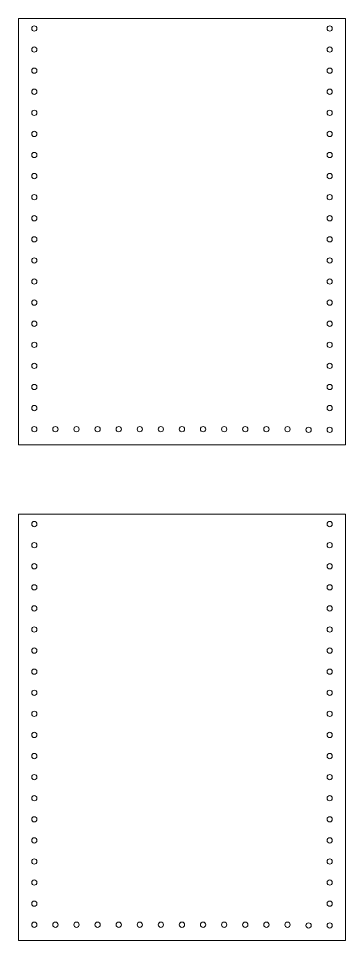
# Model space of a CAD drawing. Header units: inches. Extents: x 0 to 1200, y 0 to 800.
# Drawn here: x 143.9 to 205.9, y 437.7 to 612.6 of the extents above; entities that cross this region are included whole.
import ezdxf

# ---------------------------------------------------------------- set-up
doc = ezdxf.new("R2010")
doc.units = ezdxf.units.IN
doc.header["$MEASUREMENT"] = 0
doc.layers.add('Layer 1', color=7, linetype='Continuous')

# ---------------------------------------------------------------- blocks, each defined once
blk = doc.blocks.new('block 2')
at = {"layer": 'Layer 1', "lineweight": 0}
for points in [[(146.36, 610.69), (146.36, 610.41), (146.58, 610.19), (146.86, 610.19), (147.13, 610.19), (147.36, 610.41), (147.36, 610.69), (147.36, 610.97), (147.13, 611.19), (146.86, 611.19), (146.58, 611.19), (146.36, 610.97), (146.36, 610.69)], [(146.36, 606.69), (146.36, 606.41), (146.58, 606.19), (146.86, 606.19), (147.13, 606.19), (147.36, 606.41), (147.36, 606.69), (147.36, 606.97), (147.13, 607.19), (146.86, 607.19), (146.58, 607.19), (146.36, 606.97), (146.36, 606.69)], [(146.36, 602.69), (146.36, 602.41), (146.58, 602.19), (146.86, 602.19), (147.13, 602.19), (147.36, 602.41), (147.36, 602.69), (147.36, 602.97), (147.13, 603.19), (146.86, 603.19), (146.58, 603.19), (146.36, 602.97), (146.36, 602.69)], [(146.36, 598.69), (146.36, 598.41), (146.58, 598.19), (146.86, 598.19), (147.13, 598.19), (147.36, 598.41), (147.36, 598.69), (147.36, 598.97), (147.13, 599.19), (146.86, 599.19), (146.58, 599.19), (146.36, 598.97), (146.36, 598.69)], [(146.36, 594.69), (146.36, 594.41), (146.58, 594.19), (146.86, 594.19), (147.13, 594.19), (147.36, 594.41), (147.36, 594.69), (147.36, 594.97), (147.13, 595.19), (146.86, 595.19), (146.58, 595.19), (146.36, 594.97), (146.36, 594.69)], [(146.36, 590.69), (146.36, 590.41), (146.58, 590.19), (146.86, 590.19), (147.13, 590.19), (147.36, 590.41), (147.36, 590.69), (147.36, 590.97), (147.13, 591.19), (146.86, 591.19), (146.58, 591.19), (146.36, 590.97), (146.36, 590.69)], [(146.36, 586.69), (146.36, 586.41), (146.58, 586.19), (146.86, 586.19), (147.13, 586.19), (147.36, 586.41), (147.36, 586.69), (147.36, 586.97), (147.13, 587.19), (146.86, 587.19), (146.58, 587.19), (146.36, 586.97), (146.36, 586.69)], [(146.36, 582.69), (146.36, 582.41), (146.58, 582.19), (146.86, 582.19), (147.13, 582.19), (147.36, 582.41), (147.36, 582.69), (147.36, 582.97), (147.13, 583.19), (146.86, 583.19), (146.58, 583.19), (146.36, 582.97), (146.36, 582.69)], [(146.36, 578.69), (146.36, 578.41), (146.58, 578.19), (146.86, 578.19), (147.13, 578.19), (147.36, 578.41), (147.36, 578.69), (147.36, 578.97), (147.13, 579.19), (146.86, 579.19), (146.58, 579.19), (146.36, 578.97), (146.36, 578.69)], [(146.36, 574.69), (146.36, 574.41), (146.58, 574.19), (146.86, 574.19), (147.13, 574.19), (147.36, 574.41), (147.36, 574.69), (147.36, 574.97), (147.13, 575.19), (146.86, 575.19), (146.58, 575.19), (146.36, 574.97), (146.36, 574.69)], [(146.36, 570.69), (146.36, 570.41), (146.58, 570.19), (146.86, 570.19), (147.13, 570.19), (147.36, 570.41), (147.36, 570.69), (147.36, 570.97), (147.13, 571.19), (146.86, 571.19), (146.58, 571.19), (146.36, 570.97), (146.36, 570.69)], [(146.36, 566.69), (146.36, 566.41), (146.58, 566.19), (146.86, 566.19), (147.13, 566.19), (147.36, 566.41), (147.36, 566.69), (147.36, 566.97), (147.13, 567.19), (146.86, 567.19), (146.58, 567.19), (146.36, 566.97), (146.36, 566.69)], [(146.36, 562.69), (146.36, 562.41), (146.58, 562.19), (146.86, 562.19), (147.13, 562.19), (147.36, 562.41), (147.36, 562.69), (147.36, 562.97), (147.13, 563.19), (146.86, 563.19), (146.58, 563.19), (146.36, 562.97), (146.36, 562.69)], [(146.36, 558.69), (146.36, 558.41), (146.58, 558.19), (146.86, 558.19), (147.13, 558.19), (147.36, 558.41), (147.36, 558.69), (147.36, 558.97), (147.13, 559.19), (146.86, 559.19), (146.58, 559.19), (146.36, 558.97), (146.36, 558.69)], [(146.36, 554.69), (146.36, 554.41), (146.58, 554.19), (146.86, 554.19), (147.13, 554.19), (147.36, 554.41), (147.36, 554.69), (147.36, 554.97), (147.13, 555.19), (146.86, 555.19), (146.58, 555.19), (146.36, 554.97), (146.36, 554.69)], [(146.36, 550.69), (146.36, 550.41), (146.58, 550.19), (146.86, 550.19), (147.13, 550.19), (147.36, 550.41), (147.36, 550.69), (147.36, 550.97), (147.13, 551.19), (146.86, 551.19), (146.58, 551.19), (146.36, 550.97), (146.36, 550.69)], [(146.36, 546.69), (146.36, 546.41), (146.58, 546.19), (146.86, 546.19), (147.13, 546.19), (147.36, 546.41), (147.36, 546.69), (147.36, 546.97), (147.13, 547.19), (146.86, 547.19), (146.58, 547.19), (146.36, 546.97), (146.36, 546.69)], [(146.36, 542.69), (146.36, 542.41), (146.58, 542.19), (146.86, 542.19), (147.13, 542.19), (147.36, 542.41), (147.36, 542.69), (147.36, 542.97), (147.13, 543.19), (146.86, 543.19), (146.58, 543.19), (146.36, 542.97), (146.36, 542.69)], [(146.36, 538.69), (146.36, 538.41), (146.58, 538.19), (146.86, 538.19), (147.13, 538.19), (147.36, 538.41), (147.36, 538.69), (147.36, 538.97), (147.13, 539.19), (146.86, 539.19), (146.58, 539.19), (146.36, 538.97), (146.36, 538.69)]]:
    blk.add_open_spline(points, degree=3, knots=[0, 0, 0, 0, 1, 1, 1, 2, 2, 2, 3, 3, 3, 4, 4, 4, 4], dxfattribs=at)
blk = doc.blocks.new('block 3')
at = {"layer": 'Layer 1', "lineweight": 0}
for points in [[(202.35, 610.69), (202.35, 610.41), (202.58, 610.19), (202.85, 610.19), (203.13, 610.19), (203.35, 610.41), (203.35, 610.69), (203.35, 610.97), (203.13, 611.19), (202.85, 611.19), (202.58, 611.19), (202.35, 610.97), (202.35, 610.69)], [(202.35, 606.69), (202.35, 606.41), (202.58, 606.19), (202.85, 606.19), (203.13, 606.19), (203.35, 606.41), (203.35, 606.69), (203.35, 606.97), (203.13, 607.19), (202.85, 607.19), (202.58, 607.19), (202.35, 606.97), (202.35, 606.69)], [(202.35, 602.69), (202.35, 602.41), (202.58, 602.19), (202.85, 602.19), (203.13, 602.19), (203.35, 602.41), (203.35, 602.69), (203.35, 602.97), (203.13, 603.19), (202.85, 603.19), (202.58, 603.19), (202.35, 602.97), (202.35, 602.69)], [(202.35, 598.69), (202.35, 598.41), (202.58, 598.19), (202.85, 598.19), (203.13, 598.19), (203.35, 598.41), (203.35, 598.69), (203.35, 598.97), (203.13, 599.19), (202.85, 599.19), (202.58, 599.19), (202.35, 598.97), (202.35, 598.69)], [(202.35, 594.69), (202.35, 594.41), (202.58, 594.19), (202.85, 594.19), (203.13, 594.19), (203.35, 594.41), (203.35, 594.69), (203.35, 594.97), (203.13, 595.19), (202.85, 595.19), (202.58, 595.19), (202.35, 594.97), (202.35, 594.69)], [(202.35, 590.69), (202.35, 590.41), (202.58, 590.19), (202.85, 590.19), (203.13, 590.19), (203.35, 590.41), (203.35, 590.69), (203.35, 590.97), (203.13, 591.19), (202.85, 591.19), (202.58, 591.19), (202.35, 590.97), (202.35, 590.69)], [(202.35, 586.69), (202.35, 586.41), (202.58, 586.19), (202.85, 586.19), (203.13, 586.19), (203.35, 586.41), (203.35, 586.69), (203.35, 586.97), (203.13, 587.19), (202.85, 587.19), (202.58, 587.19), (202.35, 586.97), (202.35, 586.69)], [(202.35, 582.69), (202.35, 582.41), (202.58, 582.19), (202.85, 582.19), (203.13, 582.19), (203.35, 582.41), (203.35, 582.69), (203.35, 582.97), (203.13, 583.19), (202.85, 583.19), (202.58, 583.19), (202.35, 582.97), (202.35, 582.69)], [(202.35, 578.69), (202.35, 578.41), (202.58, 578.19), (202.85, 578.19), (203.13, 578.19), (203.35, 578.41), (203.35, 578.69), (203.35, 578.97), (203.13, 579.19), (202.85, 579.19), (202.58, 579.19), (202.35, 578.97), (202.35, 578.69)], [(202.35, 574.69), (202.35, 574.41), (202.58, 574.19), (202.85, 574.19), (203.13, 574.19), (203.35, 574.41), (203.35, 574.69), (203.35, 574.97), (203.13, 575.19), (202.85, 575.19), (202.58, 575.19), (202.35, 574.97), (202.35, 574.69)], [(202.35, 570.69), (202.35, 570.41), (202.58, 570.19), (202.85, 570.19), (203.13, 570.19), (203.35, 570.41), (203.35, 570.69), (203.35, 570.97), (203.13, 571.19), (202.85, 571.19), (202.58, 571.19), (202.35, 570.97), (202.35, 570.69)], [(202.35, 566.69), (202.35, 566.41), (202.58, 566.19), (202.85, 566.19), (203.13, 566.19), (203.35, 566.41), (203.35, 566.69), (203.35, 566.97), (203.13, 567.19), (202.85, 567.19), (202.58, 567.19), (202.35, 566.97), (202.35, 566.69)], [(202.35, 562.69), (202.35, 562.41), (202.58, 562.19), (202.85, 562.19), (203.13, 562.19), (203.35, 562.41), (203.35, 562.69), (203.35, 562.97), (203.13, 563.19), (202.85, 563.19), (202.58, 563.19), (202.35, 562.97), (202.35, 562.69)], [(202.35, 558.69), (202.35, 558.41), (202.58, 558.19), (202.85, 558.19), (203.13, 558.19), (203.35, 558.41), (203.35, 558.69), (203.35, 558.97), (203.13, 559.19), (202.85, 559.19), (202.58, 559.19), (202.35, 558.97), (202.35, 558.69)], [(202.35, 554.69), (202.35, 554.41), (202.58, 554.19), (202.85, 554.19), (203.13, 554.19), (203.35, 554.41), (203.35, 554.69), (203.35, 554.97), (203.13, 555.19), (202.85, 555.19), (202.58, 555.19), (202.35, 554.97), (202.35, 554.69)], [(202.35, 550.69), (202.35, 550.41), (202.58, 550.19), (202.85, 550.19), (203.13, 550.19), (203.35, 550.41), (203.35, 550.69), (203.35, 550.97), (203.13, 551.19), (202.85, 551.19), (202.58, 551.19), (202.35, 550.97), (202.35, 550.69)], [(202.35, 546.69), (202.35, 546.41), (202.58, 546.19), (202.85, 546.19), (203.13, 546.19), (203.35, 546.41), (203.35, 546.69), (203.35, 546.97), (203.13, 547.19), (202.85, 547.19), (202.58, 547.19), (202.35, 546.97), (202.35, 546.69)], [(202.35, 542.69), (202.35, 542.41), (202.58, 542.19), (202.85, 542.19), (203.13, 542.19), (203.35, 542.41), (203.35, 542.69), (203.35, 542.97), (203.13, 543.19), (202.85, 543.19), (202.58, 543.19), (202.35, 542.97), (202.35, 542.69)], [(202.35, 538.69), (202.35, 538.41), (202.58, 538.19), (202.85, 538.19), (203.13, 538.19), (203.35, 538.41), (203.35, 538.69), (203.35, 538.97), (203.13, 539.19), (202.85, 539.19), (202.58, 539.19), (202.35, 538.97), (202.35, 538.69)]]:
    blk.add_open_spline(points, degree=3, knots=[0, 0, 0, 0, 1, 1, 1, 2, 2, 2, 3, 3, 3, 4, 4, 4, 4], dxfattribs=at)
blk = doc.blocks.new('block 4')
at = {"layer": 'Layer 1', "lineweight": 0}
for points in [[(146.36, 516.69), (146.36, 516.41), (146.58, 516.19), (146.86, 516.19), (147.13, 516.19), (147.36, 516.41), (147.36, 516.69), (147.36, 516.97), (147.13, 517.19), (146.86, 517.19), (146.58, 517.19), (146.36, 516.97), (146.36, 516.69)], [(146.36, 512.69), (146.36, 512.41), (146.58, 512.19), (146.86, 512.19), (147.13, 512.19), (147.36, 512.41), (147.36, 512.69), (147.36, 512.97), (147.13, 513.19), (146.86, 513.19), (146.58, 513.19), (146.36, 512.97), (146.36, 512.69)], [(146.36, 508.69), (146.36, 508.41), (146.58, 508.19), (146.86, 508.19), (147.13, 508.19), (147.36, 508.41), (147.36, 508.69), (147.36, 508.97), (147.13, 509.19), (146.86, 509.19), (146.58, 509.19), (146.36, 508.97), (146.36, 508.69)], [(146.36, 504.69), (146.36, 504.41), (146.58, 504.19), (146.86, 504.19), (147.13, 504.19), (147.36, 504.41), (147.36, 504.69), (147.36, 504.97), (147.13, 505.19), (146.86, 505.19), (146.58, 505.19), (146.36, 504.97), (146.36, 504.69)], [(146.36, 500.69), (146.36, 500.41), (146.58, 500.19), (146.86, 500.19), (147.13, 500.19), (147.36, 500.41), (147.36, 500.69), (147.36, 500.97), (147.13, 501.19), (146.86, 501.19), (146.58, 501.19), (146.36, 500.97), (146.36, 500.69)], [(146.36, 496.69), (146.36, 496.41), (146.58, 496.19), (146.86, 496.19), (147.13, 496.19), (147.36, 496.41), (147.36, 496.69), (147.36, 496.97), (147.13, 497.19), (146.86, 497.19), (146.58, 497.19), (146.36, 496.97), (146.36, 496.69)], [(146.36, 492.69), (146.36, 492.41), (146.58, 492.19), (146.86, 492.19), (147.13, 492.19), (147.36, 492.41), (147.36, 492.69), (147.36, 492.97), (147.13, 493.19), (146.86, 493.19), (146.58, 493.19), (146.36, 492.97), (146.36, 492.69)], [(146.36, 488.69), (146.36, 488.41), (146.58, 488.19), (146.86, 488.19), (147.13, 488.19), (147.36, 488.41), (147.36, 488.69), (147.36, 488.97), (147.13, 489.19), (146.86, 489.19), (146.58, 489.19), (146.36, 488.97), (146.36, 488.69)], [(146.36, 484.69), (146.36, 484.42), (146.58, 484.19), (146.86, 484.19), (147.13, 484.19), (147.36, 484.42), (147.36, 484.69), (147.36, 484.97), (147.13, 485.19), (146.86, 485.19), (146.58, 485.19), (146.36, 484.97), (146.36, 484.69)], [(146.36, 480.69), (146.36, 480.42), (146.58, 480.19), (146.86, 480.19), (147.13, 480.19), (147.36, 480.42), (147.36, 480.69), (147.36, 480.97), (147.13, 481.19), (146.86, 481.19), (146.58, 481.19), (146.36, 480.97), (146.36, 480.69)], [(146.36, 476.69), (146.36, 476.42), (146.58, 476.19), (146.86, 476.19), (147.13, 476.19), (147.36, 476.42), (147.36, 476.69), (147.36, 476.97), (147.13, 477.19), (146.86, 477.19), (146.58, 477.19), (146.36, 476.97), (146.36, 476.69)], [(146.36, 472.69), (146.36, 472.42), (146.58, 472.19), (146.86, 472.19), (147.13, 472.19), (147.36, 472.42), (147.36, 472.69), (147.36, 472.97), (147.13, 473.19), (146.86, 473.19), (146.58, 473.19), (146.36, 472.97), (146.36, 472.69)], [(146.36, 468.69), (146.36, 468.42), (146.58, 468.19), (146.86, 468.19), (147.13, 468.19), (147.36, 468.42), (147.36, 468.69), (147.36, 468.97), (147.13, 469.19), (146.86, 469.19), (146.58, 469.19), (146.36, 468.97), (146.36, 468.69)], [(146.36, 464.69), (146.36, 464.42), (146.58, 464.19), (146.86, 464.19), (147.13, 464.19), (147.36, 464.42), (147.36, 464.69), (147.36, 464.97), (147.13, 465.19), (146.86, 465.19), (146.58, 465.19), (146.36, 464.97), (146.36, 464.69)], [(146.36, 460.69), (146.36, 460.42), (146.58, 460.19), (146.86, 460.19), (147.13, 460.19), (147.36, 460.42), (147.36, 460.69), (147.36, 460.97), (147.13, 461.19), (146.86, 461.19), (146.58, 461.19), (146.36, 460.97), (146.36, 460.69)], [(146.36, 456.69), (146.36, 456.42), (146.58, 456.19), (146.86, 456.19), (147.13, 456.19), (147.36, 456.42), (147.36, 456.69), (147.36, 456.97), (147.13, 457.19), (146.86, 457.19), (146.58, 457.19), (146.36, 456.97), (146.36, 456.69)], [(146.36, 452.69), (146.36, 452.42), (146.58, 452.19), (146.86, 452.19), (147.13, 452.19), (147.36, 452.42), (147.36, 452.69), (147.36, 452.97), (147.13, 453.19), (146.86, 453.19), (146.58, 453.19), (146.36, 452.97), (146.36, 452.69)], [(146.36, 448.69), (146.36, 448.42), (146.58, 448.19), (146.86, 448.19), (147.13, 448.19), (147.36, 448.42), (147.36, 448.69), (147.36, 448.97), (147.13, 449.19), (146.86, 449.19), (146.58, 449.19), (146.36, 448.97), (146.36, 448.69)], [(146.36, 444.69), (146.36, 444.42), (146.58, 444.19), (146.86, 444.19), (147.13, 444.19), (147.36, 444.42), (147.36, 444.69), (147.36, 444.97), (147.13, 445.19), (146.86, 445.19), (146.58, 445.19), (146.36, 444.97), (146.36, 444.69)]]:
    blk.add_open_spline(points, degree=3, knots=[0, 0, 0, 0, 1, 1, 1, 2, 2, 2, 3, 3, 3, 4, 4, 4, 4], dxfattribs=at)
blk = doc.blocks.new('block 5')
at = {"layer": 'Layer 1', "lineweight": 0}
for points in [[(202.35, 516.69), (202.35, 516.41), (202.58, 516.19), (202.85, 516.19), (203.13, 516.19), (203.35, 516.41), (203.35, 516.69), (203.35, 516.97), (203.13, 517.19), (202.85, 517.19), (202.58, 517.19), (202.35, 516.97), (202.35, 516.69)], [(202.35, 512.69), (202.35, 512.41), (202.58, 512.19), (202.85, 512.19), (203.13, 512.19), (203.35, 512.41), (203.35, 512.69), (203.35, 512.97), (203.13, 513.19), (202.85, 513.19), (202.58, 513.19), (202.35, 512.97), (202.35, 512.69)], [(202.35, 508.69), (202.35, 508.41), (202.58, 508.19), (202.85, 508.19), (203.13, 508.19), (203.35, 508.41), (203.35, 508.69), (203.35, 508.97), (203.13, 509.19), (202.85, 509.19), (202.58, 509.19), (202.35, 508.97), (202.35, 508.69)], [(202.35, 504.69), (202.35, 504.41), (202.58, 504.19), (202.85, 504.19), (203.13, 504.19), (203.35, 504.41), (203.35, 504.69), (203.35, 504.97), (203.13, 505.19), (202.85, 505.19), (202.58, 505.19), (202.35, 504.97), (202.35, 504.69)], [(202.35, 500.69), (202.35, 500.41), (202.58, 500.19), (202.85, 500.19), (203.13, 500.19), (203.35, 500.41), (203.35, 500.69), (203.35, 500.97), (203.13, 501.19), (202.85, 501.19), (202.58, 501.19), (202.35, 500.97), (202.35, 500.69)], [(202.35, 496.69), (202.35, 496.41), (202.58, 496.19), (202.85, 496.19), (203.13, 496.19), (203.35, 496.41), (203.35, 496.69), (203.35, 496.97), (203.13, 497.19), (202.85, 497.19), (202.58, 497.19), (202.35, 496.97), (202.35, 496.69)], [(202.35, 492.69), (202.35, 492.41), (202.58, 492.19), (202.85, 492.19), (203.13, 492.19), (203.35, 492.41), (203.35, 492.69), (203.35, 492.97), (203.13, 493.19), (202.85, 493.19), (202.58, 493.19), (202.35, 492.97), (202.35, 492.69)], [(202.35, 488.69), (202.35, 488.41), (202.58, 488.19), (202.85, 488.19), (203.13, 488.19), (203.35, 488.41), (203.35, 488.69), (203.35, 488.97), (203.13, 489.19), (202.85, 489.19), (202.58, 489.19), (202.35, 488.97), (202.35, 488.69)], [(202.35, 484.69), (202.35, 484.42), (202.58, 484.19), (202.85, 484.19), (203.13, 484.19), (203.35, 484.42), (203.35, 484.69), (203.35, 484.97), (203.13, 485.19), (202.85, 485.19), (202.58, 485.19), (202.35, 484.97), (202.35, 484.69)], [(202.35, 480.69), (202.35, 480.42), (202.58, 480.19), (202.85, 480.19), (203.13, 480.19), (203.35, 480.42), (203.35, 480.69), (203.35, 480.97), (203.13, 481.19), (202.85, 481.19), (202.58, 481.19), (202.35, 480.97), (202.35, 480.69)], [(202.35, 476.69), (202.35, 476.42), (202.58, 476.19), (202.85, 476.19), (203.13, 476.19), (203.35, 476.42), (203.35, 476.69), (203.35, 476.97), (203.13, 477.19), (202.85, 477.19), (202.58, 477.19), (202.35, 476.97), (202.35, 476.69)], [(202.35, 472.69), (202.35, 472.42), (202.58, 472.19), (202.85, 472.19), (203.13, 472.19), (203.35, 472.42), (203.35, 472.69), (203.35, 472.97), (203.13, 473.19), (202.85, 473.19), (202.58, 473.19), (202.35, 472.97), (202.35, 472.69)], [(202.35, 468.69), (202.35, 468.42), (202.58, 468.19), (202.85, 468.19), (203.13, 468.19), (203.35, 468.42), (203.35, 468.69), (203.35, 468.97), (203.13, 469.19), (202.85, 469.19), (202.58, 469.19), (202.35, 468.97), (202.35, 468.69)], [(202.35, 464.69), (202.35, 464.42), (202.58, 464.19), (202.85, 464.19), (203.13, 464.19), (203.35, 464.42), (203.35, 464.69), (203.35, 464.97), (203.13, 465.19), (202.85, 465.19), (202.58, 465.19), (202.35, 464.97), (202.35, 464.69)], [(202.35, 460.69), (202.35, 460.42), (202.58, 460.19), (202.85, 460.19), (203.13, 460.19), (203.35, 460.42), (203.35, 460.69), (203.35, 460.97), (203.13, 461.19), (202.85, 461.19), (202.58, 461.19), (202.35, 460.97), (202.35, 460.69)], [(202.35, 456.69), (202.35, 456.42), (202.58, 456.19), (202.85, 456.19), (203.13, 456.19), (203.35, 456.42), (203.35, 456.69), (203.35, 456.97), (203.13, 457.19), (202.85, 457.19), (202.58, 457.19), (202.35, 456.97), (202.35, 456.69)], [(202.35, 452.69), (202.35, 452.42), (202.58, 452.19), (202.85, 452.19), (203.13, 452.19), (203.35, 452.42), (203.35, 452.69), (203.35, 452.97), (203.13, 453.19), (202.85, 453.19), (202.58, 453.19), (202.35, 452.97), (202.35, 452.69)], [(202.35, 448.69), (202.35, 448.42), (202.58, 448.19), (202.85, 448.19), (203.13, 448.19), (203.35, 448.42), (203.35, 448.69), (203.35, 448.97), (203.13, 449.19), (202.85, 449.19), (202.58, 449.19), (202.35, 448.97), (202.35, 448.69)], [(202.35, 444.69), (202.35, 444.42), (202.58, 444.19), (202.85, 444.19), (203.13, 444.19), (203.35, 444.42), (203.35, 444.69), (203.35, 444.97), (203.13, 445.19), (202.85, 445.19), (202.58, 445.19), (202.35, 444.97), (202.35, 444.69)]]:
    blk.add_open_spline(points, degree=3, knots=[0, 0, 0, 0, 1, 1, 1, 2, 2, 2, 3, 3, 3, 4, 4, 4, 4], dxfattribs=at)

msp = doc.modelspace()

# ---------------------------------------------------------------- linework, layer by layer
at = {"layer": 'Layer 1', "lineweight": 0}
for points in [[(205.86, 531.69), (143.86, 531.69), (143.86, 612.59), (205.86, 612.59), (205.86, 531.69)], [(205.86, 437.69), (143.86, 437.69), (143.86, 518.59), (205.86, 518.59), (205.86, 437.69)]]:
    msp.add_lwpolyline(points, dxfattribs=at)
for points in [[(146.36, 534.69), (146.36, 534.41), (146.58, 534.19), (146.86, 534.19), (147.13, 534.19), (147.36, 534.41), (147.36, 534.69), (147.36, 534.97), (147.13, 535.19), (146.86, 535.19), (146.58, 535.19), (146.36, 534.97), (146.36, 534.69)], [(150.36, 534.69), (150.36, 534.41), (150.58, 534.19), (150.86, 534.19), (151.13, 534.19), (151.36, 534.41), (151.36, 534.69), (151.36, 534.97), (151.13, 535.19), (150.86, 535.19), (150.58, 535.19), (150.36, 534.97), (150.36, 534.69)], [(154.36, 534.69), (154.36, 534.41), (154.58, 534.19), (154.86, 534.19), (155.13, 534.19), (155.36, 534.41), (155.36, 534.69), (155.36, 534.97), (155.13, 535.19), (154.86, 535.19), (154.58, 535.19), (154.36, 534.97), (154.36, 534.69)], [(158.36, 534.69), (158.36, 534.41), (158.58, 534.19), (158.86, 534.19), (159.13, 534.19), (159.36, 534.41), (159.36, 534.69), (159.36, 534.97), (159.13, 535.19), (158.86, 535.19), (158.58, 535.19), (158.36, 534.97), (158.36, 534.69)], [(162.36, 534.69), (162.36, 534.41), (162.58, 534.19), (162.86, 534.19), (163.13, 534.19), (163.36, 534.41), (163.36, 534.69), (163.36, 534.97), (163.13, 535.19), (162.86, 535.19), (162.58, 535.19), (162.36, 534.97), (162.36, 534.69)], [(166.36, 534.69), (166.36, 534.41), (166.58, 534.19), (166.85, 534.19), (167.13, 534.19), (167.35, 534.41), (167.35, 534.69), (167.35, 534.97), (167.13, 535.19), (166.85, 535.19), (166.58, 535.19), (166.36, 534.97), (166.36, 534.69)], [(170.35, 534.69), (170.35, 534.41), (170.58, 534.19), (170.85, 534.19), (171.13, 534.19), (171.35, 534.41), (171.35, 534.69), (171.35, 534.97), (171.13, 535.19), (170.85, 535.19), (170.58, 535.19), (170.35, 534.97), (170.35, 534.69)], [(174.35, 534.69), (174.35, 534.41), (174.58, 534.19), (174.85, 534.19), (175.13, 534.19), (175.35, 534.41), (175.35, 534.69), (175.35, 534.97), (175.13, 535.19), (174.85, 535.19), (174.58, 535.19), (174.35, 534.97), (174.35, 534.69)], [(178.35, 534.69), (178.35, 534.41), (178.58, 534.19), (178.85, 534.19), (179.13, 534.19), (179.35, 534.41), (179.35, 534.69), (179.35, 534.97), (179.13, 535.19), (178.85, 535.19), (178.58, 535.19), (178.35, 534.97), (178.35, 534.69)], [(182.35, 534.69), (182.35, 534.41), (182.58, 534.19), (182.85, 534.19), (183.13, 534.19), (183.35, 534.41), (183.35, 534.69), (183.35, 534.97), (183.13, 535.19), (182.85, 535.19), (182.58, 535.19), (182.35, 534.97), (182.35, 534.69)], [(186.35, 534.69), (186.35, 534.41), (186.58, 534.19), (186.85, 534.19), (187.13, 534.19), (187.35, 534.41), (187.35, 534.69), (187.35, 534.97), (187.13, 535.19), (186.85, 535.19), (186.58, 535.19), (186.35, 534.97), (186.35, 534.69)], [(190.35, 534.69), (190.35, 534.41), (190.58, 534.19), (190.85, 534.19), (191.13, 534.19), (191.35, 534.41), (191.35, 534.69), (191.35, 534.97), (191.13, 535.19), (190.85, 535.19), (190.58, 535.19), (190.35, 534.97), (190.35, 534.69)], [(194.35, 534.69), (194.35, 534.41), (194.58, 534.19), (194.85, 534.19), (195.13, 534.19), (195.35, 534.41), (195.35, 534.69), (195.35, 534.97), (195.13, 535.19), (194.85, 535.19), (194.58, 535.19), (194.35, 534.97), (194.35, 534.69)], [(198.35, 534.56), (198.35, 534.28), (198.58, 534.06), (198.85, 534.06), (199.13, 534.06), (199.35, 534.28), (199.35, 534.56), (199.35, 534.83), (199.13, 535.06), (198.85, 535.06), (198.58, 535.06), (198.35, 534.83), (198.35, 534.56)], [(202.35, 534.56), (202.35, 534.28), (202.58, 534.06), (202.85, 534.06), (203.13, 534.06), (203.35, 534.28), (203.35, 534.56), (203.35, 534.83), (203.13, 535.06), (202.85, 535.06), (202.58, 535.06), (202.35, 534.83), (202.35, 534.56)], [(146.36, 440.69), (146.36, 440.42), (146.58, 440.19), (146.86, 440.19), (147.13, 440.19), (147.36, 440.42), (147.36, 440.69), (147.36, 440.97), (147.13, 441.19), (146.86, 441.19), (146.58, 441.19), (146.36, 440.97), (146.36, 440.69)], [(150.36, 440.69), (150.36, 440.42), (150.58, 440.19), (150.86, 440.19), (151.13, 440.19), (151.36, 440.42), (151.36, 440.69), (151.36, 440.97), (151.13, 441.19), (150.86, 441.19), (150.58, 441.19), (150.36, 440.97), (150.36, 440.69)], [(154.36, 440.69), (154.36, 440.42), (154.58, 440.19), (154.86, 440.19), (155.13, 440.19), (155.36, 440.42), (155.36, 440.69), (155.36, 440.97), (155.13, 441.19), (154.86, 441.19), (154.58, 441.19), (154.36, 440.97), (154.36, 440.69)], [(158.36, 440.69), (158.36, 440.42), (158.58, 440.19), (158.86, 440.19), (159.13, 440.19), (159.36, 440.42), (159.36, 440.69), (159.36, 440.97), (159.13, 441.19), (158.86, 441.19), (158.58, 441.19), (158.36, 440.97), (158.36, 440.69)], [(162.36, 440.69), (162.36, 440.42), (162.58, 440.19), (162.86, 440.19), (163.13, 440.19), (163.36, 440.42), (163.36, 440.69), (163.36, 440.97), (163.13, 441.19), (162.86, 441.19), (162.58, 441.19), (162.36, 440.97), (162.36, 440.69)], [(166.36, 440.69), (166.36, 440.42), (166.58, 440.19), (166.85, 440.19), (167.13, 440.19), (167.35, 440.42), (167.35, 440.69), (167.35, 440.97), (167.13, 441.19), (166.85, 441.19), (166.58, 441.19), (166.36, 440.97), (166.36, 440.69)], [(170.35, 440.69), (170.35, 440.42), (170.58, 440.19), (170.85, 440.19), (171.13, 440.19), (171.35, 440.42), (171.35, 440.69), (171.35, 440.97), (171.13, 441.19), (170.85, 441.19), (170.58, 441.19), (170.35, 440.97), (170.35, 440.69)], [(174.35, 440.69), (174.35, 440.42), (174.58, 440.19), (174.85, 440.19), (175.13, 440.19), (175.35, 440.42), (175.35, 440.69), (175.35, 440.97), (175.13, 441.19), (174.85, 441.19), (174.58, 441.19), (174.35, 440.97), (174.35, 440.69)], [(178.35, 440.69), (178.35, 440.42), (178.58, 440.19), (178.85, 440.19), (179.13, 440.19), (179.35, 440.42), (179.35, 440.69), (179.35, 440.97), (179.13, 441.19), (178.85, 441.19), (178.58, 441.19), (178.35, 440.97), (178.35, 440.69)], [(182.35, 440.69), (182.35, 440.42), (182.58, 440.19), (182.85, 440.19), (183.13, 440.19), (183.35, 440.42), (183.35, 440.69), (183.35, 440.97), (183.13, 441.19), (182.85, 441.19), (182.58, 441.19), (182.35, 440.97), (182.35, 440.69)], [(186.35, 440.69), (186.35, 440.42), (186.58, 440.19), (186.85, 440.19), (187.13, 440.19), (187.35, 440.42), (187.35, 440.69), (187.35, 440.97), (187.13, 441.19), (186.85, 441.19), (186.58, 441.19), (186.35, 440.97), (186.35, 440.69)], [(190.35, 440.69), (190.35, 440.42), (190.58, 440.19), (190.85, 440.19), (191.13, 440.19), (191.35, 440.42), (191.35, 440.69), (191.35, 440.97), (191.13, 441.19), (190.85, 441.19), (190.58, 441.19), (190.35, 440.97), (190.35, 440.69)], [(194.35, 440.69), (194.35, 440.42), (194.58, 440.19), (194.85, 440.19), (195.13, 440.19), (195.35, 440.42), (195.35, 440.69), (195.35, 440.97), (195.13, 441.19), (194.85, 441.19), (194.58, 441.19), (194.35, 440.97), (194.35, 440.69)], [(198.35, 440.56), (198.35, 440.28), (198.58, 440.06), (198.85, 440.06), (199.13, 440.06), (199.35, 440.28), (199.35, 440.56), (199.35, 440.84), (199.13, 441.06), (198.85, 441.06), (198.58, 441.06), (198.35, 440.84), (198.35, 440.56)], [(202.35, 440.56), (202.35, 440.28), (202.58, 440.06), (202.85, 440.06), (203.13, 440.06), (203.35, 440.28), (203.35, 440.56), (203.35, 440.84), (203.13, 441.06), (202.85, 441.06), (202.58, 441.06), (202.35, 440.84), (202.35, 440.56)]]:
    msp.add_open_spline(points, degree=3, knots=[0, 0, 0, 0, 1, 1, 1, 2, 2, 2, 3, 3, 3, 4, 4, 4, 4], dxfattribs=at)

# ---------------------------------------------------------------- block references
at = {"layer": 'Layer 1'}
for name in ['block 2', 'block 3', 'block 4', 'block 5']:
    msp.add_blockref(name, (0, 0), dxfattribs=at)

doc.saveas('drawing.dxf')
